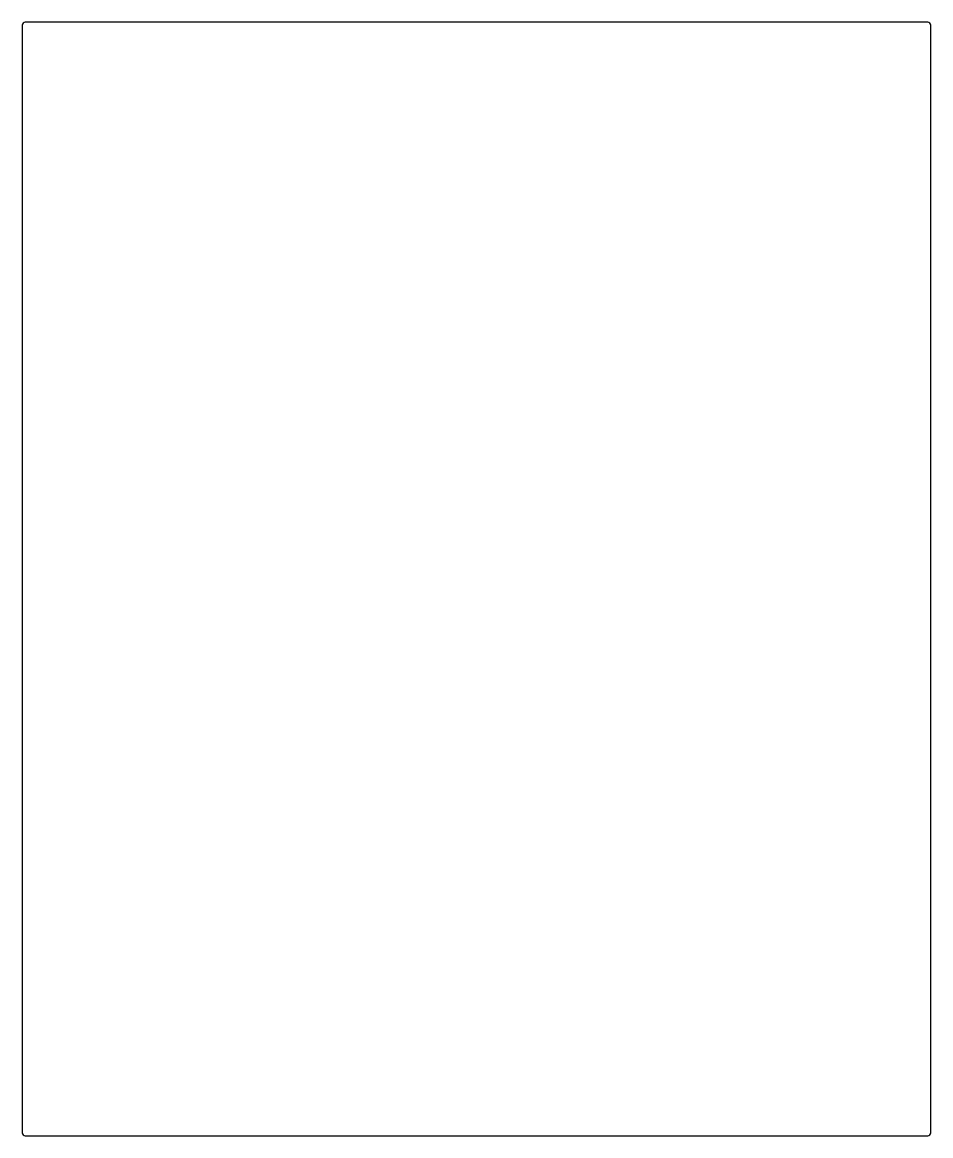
# Model space of a CAD drawing. Header units: millimetres. Extents: x 0 to 311, y -381 to 0.
import ezdxf

# ---------------------------------------------------------------- set-up
doc = ezdxf.new("R2010")
doc.units = ezdxf.units.MM
doc.layers.get('0').update_dxf_attribs({"linetype": 'CONTINUOUS'})

msp = doc.modelspace()

# ---------------------------------------------------------------- linework, layer by layer
msp.add_lwpolyline([(310, -381, 0.414214), (311, -380), (311, -1, 0.414214), (310, 0), (1, 0, 0.414214), (0, -1), (0, -380, 0.414214), (1, -381)], format="xyb", close=True)

doc.saveas('drawing.dxf')
